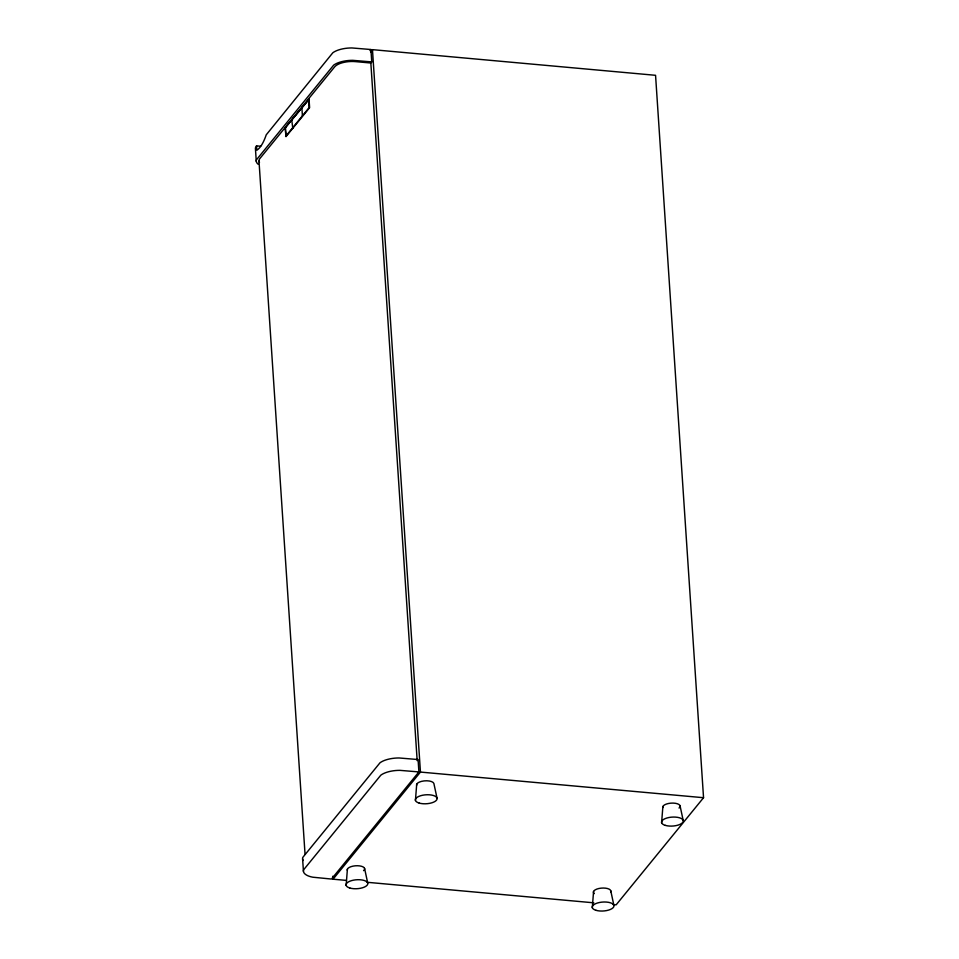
<?xml version="1.0" encoding="UTF-8"?>
<svg xmlns="http://www.w3.org/2000/svg" width="959" height="959" viewBox="0 0 959 959"><rect width="100%" height="100%" fill="white"/><g stroke="black" fill="none" stroke-linecap="round" stroke-linejoin="round"><path stroke-width="1.44" d="M346.139 885.385L347.398 869.154M415.439 800.429L416.697 784.21M592.314 907.682L593.561 891.462M661.614 822.738L662.873 806.507M260.668 146.236L256.521 145.864L255.621 147.41A19.084 7.852 -3.8 0 0 255.454 148.957L256.281 161.34M285.015 128.038L309.05 99.245L309.613 107.672L286.094 136.502L285.015 128.038L309.05 99.245M285.578 136.466L309.098 107.624L308.546 99.209M370.018 50.623L370.929 49.52L351.917 47.95A19.084 7.852 -3.8 0 0 332.821 52.769L266.23 134.835A42.472 13.87 -84.8 0 1 256.808 150.203L256.521 145.864M370.582 51.966L372.464 49.652L655.56 75.305L703.546 797.708L616.146 904.84L613.161 904.577M417.177 760.643L370.845 63.018L371.744 61.903L370.929 49.52M418.903 771.923L331.514 879.055L312.742 877.197A19.084 7.852 -3.8 0 1 303.607 869.813L380.807 775.184A19.084 7.852 -3.8 0 1 399.903 770.353L418.903 771.923L418.088 759.54L399.076 757.97A19.084 7.852 -3.8 0 0 379.992 762.801L302.78 857.43A19.084 7.852 -3.8 0 0 303.176 860.475M346.463 880.41L333.049 879.199L420.45 772.067L372.464 49.652M371.744 61.903L352.744 60.333A19.084 7.852 -3.8 0 0 333.648 65.164L256.449 159.793A19.084 7.852 -3.8 0 0 258.115 164.217M370.845 63.018L355.453 61.616A16.351 6.725 -3.8 0 0 334.643 66.878L259.913 158.487A16.351 6.725 -3.8 0 0 259.493 162.419M292.783 128.302L291.716 119.827M420.45 772.067L703.546 797.708M367.321 882.304L593.801 902.815M680.051 805.788L683.192 820.413M610.751 890.731L613.892 905.368M437.028 798.116L433.876 783.479A8.715 3.584 -3.8 0 0 424.154 780.902A8.715 3.584 -3.8 0 0 416.614 785.337M364.576 868.434L367.717 883.059M301.845 107.408L302.409 115.835M285.53 128.086L286.094 136.502M332.845 876.214L333.049 879.199M259.002 161.136L305.046 854.289M302.612 858.976L303.44 871.371M347.314 870.293A8.715 3.584 -3.8 0 1 357.563 865.737A8.715 3.584 -3.8 0 1 363.569 870.664M662.789 807.646A8.715 3.584 -3.8 0 1 673.05 803.091A8.715 3.584 -3.8 0 1 679.044 808.017M594.244 893.632A8.715 3.584 -3.8 0 1 601.017 888.154A8.715 3.584 -3.8 0 1 610.667 891.858M349.831 888.022A10.897 4.483 -3.8 0 0 367.621 884.474A10.897 4.483 -3.8 0 0 353.344 880.182A10.897 4.483 -3.8 0 0 349.831 888.022M665.306 825.375A10.897 4.483 -3.8 0 0 683.096 821.827A10.897 4.483 -3.8 0 0 668.819 817.536A10.897 4.483 -3.8 0 0 665.306 825.375M419.131 803.067A10.897 4.483 -3.8 0 0 436.92 799.518A10.897 4.483 -3.8 0 0 422.655 795.227A10.897 4.483 -3.8 0 0 419.131 803.067M596.007 910.319A10.897 4.483 -3.8 0 0 613.784 906.77A10.897 4.483 -3.8 0 0 599.519 902.479A10.897 4.483 -3.8 0 0 596.007 910.319"/></g></svg>
